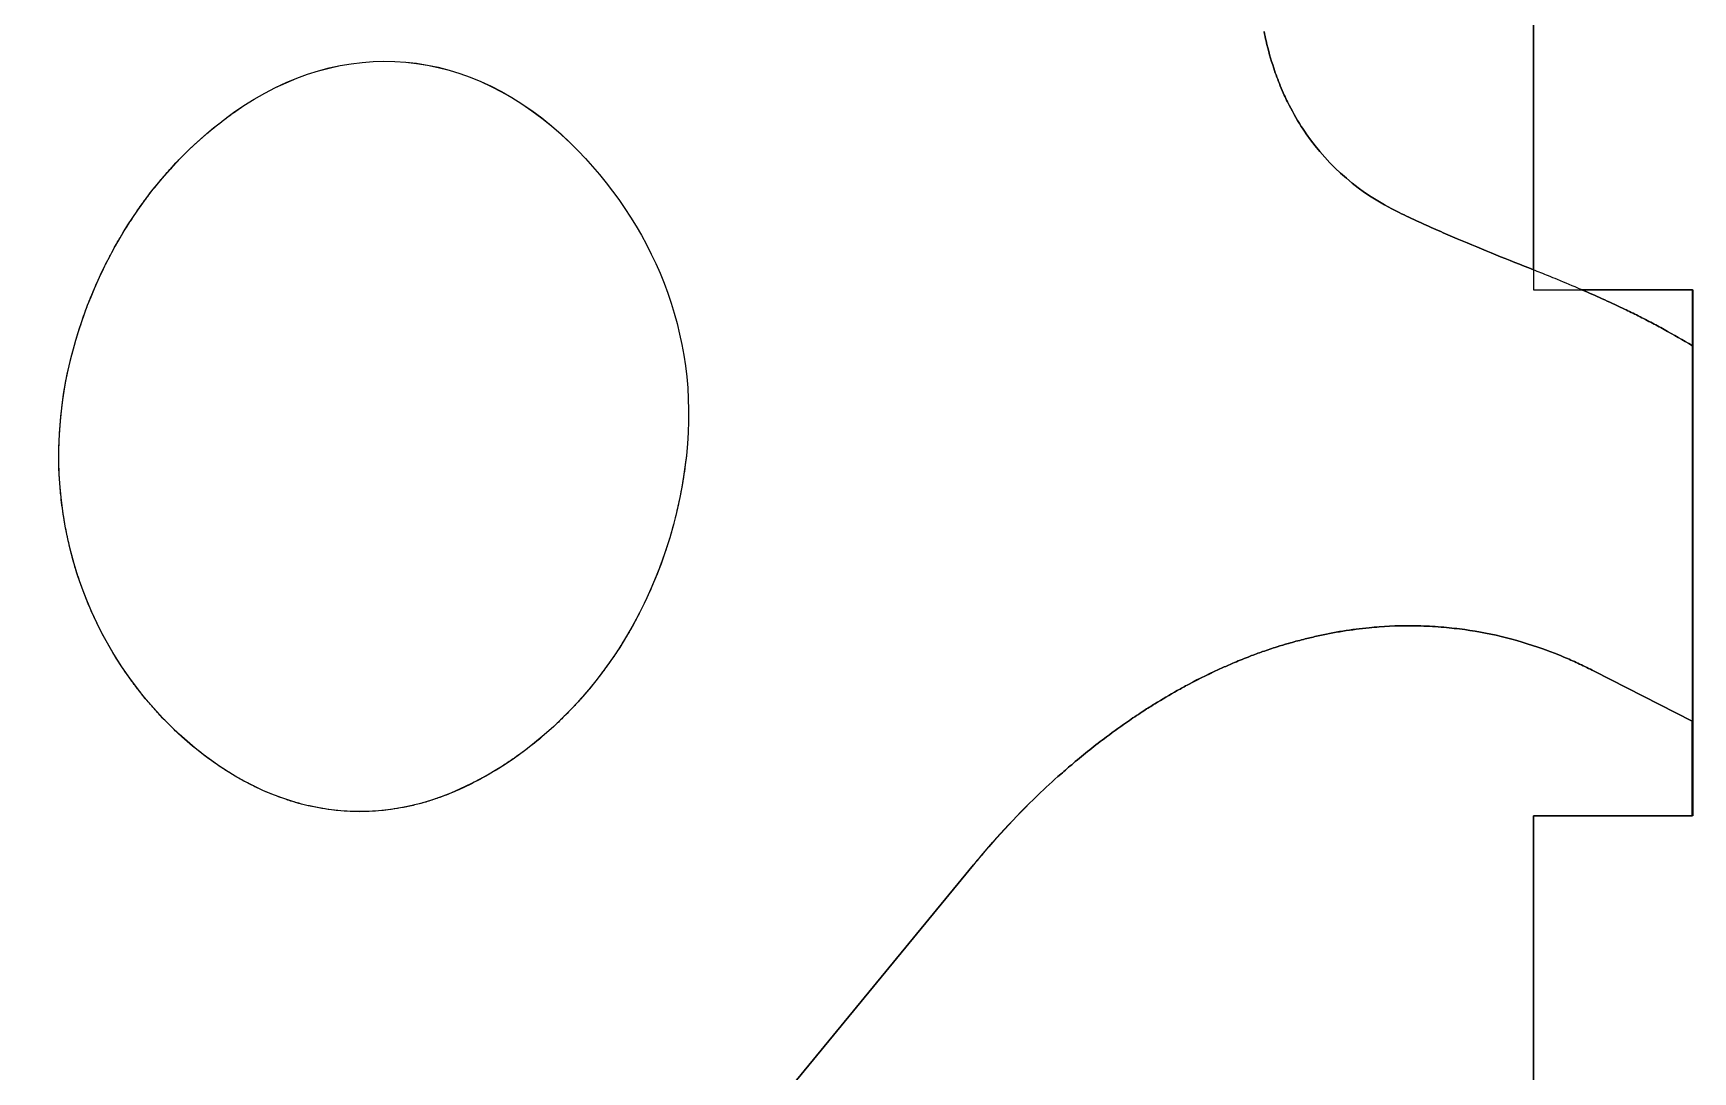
# Model space of a CAD drawing. Header units: millimetres. Extents: x 14 to 1319, y 14 to 743.
# Drawn here: x 1171.1 to 1318.7, y 407.2 to 499.6 of the extents above; entities that cross this region are included whole.
import ezdxf

# ---------------------------------------------------------------- set-up
doc = ezdxf.new("R2010")
doc.units = ezdxf.units.MM
doc.layers.add('Layer 1', color=7, linetype='Continuous')

msp = doc.modelspace()

# ---------------------------------------------------------------- linework, layer by layer
at = {"layer": 'Layer 1', "color": 1, "lineweight": 25, "true_color": 0xff0000}
for p, q in [((1304.52, 504), (1304.52, 476.78)), ((1304.52, 476.78), (1318.69, 476.78)), ((1318.69, 476.78), (1318.69, 429.98)), ((1304.52, 429.98), (1304.52, 383.18)), ((1318.69, 429.98), (1304.52, 429.98))]:
    msp.add_line(p, q, dxfattribs=at)
at = {"layer": 'Layer 1'}
for points in [[(1304.52, 478.55), (1304.52, 478.55), (1304.52, 504), (1304.52, 504)], [(1282.36, 494.1), (1282.24, 494.38), (1282.12, 494.65), (1282, 494.93)], [(1282, 494.93), (1282.12, 494.65), (1282.24, 494.38), (1282.36, 494.1)], [(1186.7, 490.79), (1187.34, 491.33), (1188, 491.84), (1188.68, 492.34)], [(1188.68, 492.34), (1188.77, 492.4), (1188.85, 492.47), (1188.94, 492.53)], [(1218.9, 489.82), (1218.9, 489.82), (1218.9, 489.81), (1218.9, 489.81)], [(1183.15, 487.32), (1183.32, 487.51), (1183.49, 487.7), (1183.67, 487.89)], [(1180.52, 484), (1180.52, 484.01), (1180.53, 484.02), (1180.54, 484.03)], [(1180.54, 484.03), (1180.79, 484.4), (1181.06, 484.76), (1181.33, 485.11)], [(1179.34, 482.21), (1179.51, 482.48), (1179.68, 482.75), (1179.86, 483.01)], [(1179.86, 483.01), (1180.07, 483.34), (1180.29, 483.67), (1180.52, 484)], [(1296.06, 482.04), (1295.49, 482.29), (1294.91, 482.55), (1294.33, 482.82)], [(1294.33, 482.82), (1294.91, 482.55), (1295.49, 482.29), (1296.06, 482.04)], [(1178.56, 480.9), (1178.65, 481.07), (1178.75, 481.24), (1178.85, 481.4)], [(1178.85, 481.4), (1179.01, 481.67), (1179.17, 481.94), (1179.34, 482.21)], [(1177.76, 479.42), (1177.8, 479.5), (1177.84, 479.58), (1177.88, 479.65)], [(1177.88, 479.65), (1177.96, 479.79), (1178.03, 479.94), (1178.11, 480.08)], [(1178.11, 480.08), (1178.25, 480.36), (1178.4, 480.63), (1178.56, 480.9)], [(1177.24, 478.37), (1177.4, 478.72), (1177.58, 479.08), (1177.76, 479.42)], [(1304.52, 478.54), (1304.52, 478.54), (1304.52, 478.55), (1304.52, 478.55)], [(1305.85, 478.01), (1305.41, 478.19), (1304.96, 478.37), (1304.52, 478.54)], [(1306.66, 477.68), (1306.39, 477.79), (1306.12, 477.9), (1305.85, 478.01)], [(1308.74, 476.81), (1308.04, 477.1), (1307.35, 477.39), (1306.66, 477.68)], [(1308.81, 476.78), (1308.79, 476.79), (1308.76, 476.8), (1308.74, 476.81)], [(1318.66, 476.78), (1318.66, 476.78), (1308.81, 476.78), (1308.81, 476.78)], [(1318.66, 471.79), (1318.66, 471.79), (1318.66, 476.78), (1318.66, 476.78)], [(1316.14, 473.24), (1315.74, 473.46), (1315.34, 473.67), (1314.95, 473.88)], [(1318.66, 471.79), (1317.81, 472.31), (1316.97, 472.79), (1316.14, 473.24)], [(1318.66, 438.37), (1318.66, 438.37), (1318.66, 471.79), (1318.66, 471.79)], [(1228.74, 458.96), (1228.73, 458.85), (1228.71, 458.74), (1228.68, 458.63)], [(1228.89, 459.81), (1228.85, 459.52), (1228.8, 459.24), (1228.74, 458.96)], [(1173.57, 458.57), (1173.56, 458.61), (1173.56, 458.66), (1173.56, 458.7)], [(1228.49, 457.71), (1228.44, 457.45), (1228.38, 457.2), (1228.32, 456.94)], [(1228.68, 458.63), (1228.62, 458.32), (1228.56, 458.02), (1228.49, 457.71)], [(1228.08, 456), (1228.04, 455.83), (1227.99, 455.66), (1227.94, 455.49)], [(1228.32, 456.94), (1228.25, 456.63), (1228.17, 456.31), (1228.08, 456)], [(1174.16, 454.79), (1174.14, 454.86), (1174.13, 454.93), (1174.12, 455)], [(1174.32, 454.08), (1174.26, 454.32), (1174.21, 454.55), (1174.16, 454.79)], [(1227.94, 455.49), (1227.85, 455.14), (1227.75, 454.8), (1227.64, 454.46)], [(1174.5, 453.33), (1174.5, 453.33), (1174.32, 454.08), (1174.32, 454.08)], [(1174.88, 451.97), (1174.75, 452.42), (1174.62, 452.88), (1174.5, 453.33)], [(1227.32, 453.45), (1227.09, 452.78), (1226.85, 452.12), (1226.59, 451.47)], [(1227.64, 454.46), (1227.54, 454.12), (1227.43, 453.79), (1227.32, 453.45)], [(1175.14, 451.18), (1175.04, 451.44), (1174.96, 451.71), (1174.88, 451.97)], [(1176.34, 448.07), (1175.89, 449.09), (1175.49, 450.12), (1175.14, 451.18)], [(1226.22, 450.58), (1226.1, 450.29), (1225.97, 450.01), (1225.84, 449.72)], [(1226.45, 451.13), (1226.38, 450.95), (1226.31, 450.76), (1226.22, 450.58)], [(1226.59, 451.47), (1226.54, 451.35), (1226.5, 451.24), (1226.45, 451.13)], [(1225.84, 449.72), (1225.63, 449.25), (1225.41, 448.79), (1225.18, 448.33)], [(1224.83, 447.65), (1224.72, 447.42), (1224.6, 447.2), (1224.47, 446.98)], [(1225.18, 448.33), (1225.06, 448.1), (1224.95, 447.87), (1224.83, 447.65)], [(1281.73, 445.01), (1282.06, 445.11), (1282.39, 445.21), (1282.72, 445.31)], [(1282.72, 445.31), (1282.39, 445.21), (1282.06, 445.11), (1281.73, 445.01)], [(1282.72, 445.31), (1282.73, 445.3), (1282.74, 445.3), (1282.74, 445.31)], [(1282.74, 445.31), (1282.74, 445.3), (1282.73, 445.3), (1282.72, 445.31)], [(1305.83, 444.65), (1306.04, 444.57), (1306.25, 444.49), (1306.47, 444.4)], [(1306.47, 444.4), (1306.25, 444.49), (1306.04, 444.57), (1305.83, 444.65)], [(1306.47, 444.4), (1306.77, 444.29), (1307.07, 444.16), (1307.38, 444.03)], [(1307.38, 444.03), (1307.07, 444.16), (1306.77, 444.29), (1306.47, 444.4)], [(1179.4, 442.65), (1179.24, 442.87), (1179.09, 443.09), (1178.95, 443.31)], [(1222.46, 443.75), (1222.36, 443.6), (1222.26, 443.45), (1222.15, 443.31)], [(1309.91, 442.85), (1309.91, 442.85), (1318.64, 438.38), (1318.64, 438.38)], [(1318.64, 438.38), (1318.64, 438.38), (1309.91, 442.85), (1309.91, 442.85)], [(1179.97, 441.85), (1179.78, 442.11), (1179.58, 442.38), (1179.4, 442.65)], [(1180.55, 441.09), (1180.35, 441.34), (1180.16, 441.59), (1179.97, 441.85)], [(1181.15, 440.35), (1180.94, 440.59), (1180.74, 440.84), (1180.55, 441.09)], [(1181.97, 439.4), (1181.69, 439.71), (1181.42, 440.03), (1181.15, 440.35)], [(1219.46, 440), (1219.39, 439.91), (1219.3, 439.82), (1219.21, 439.73)], [(1270.86, 439.94), (1271.51, 440.35), (1272.18, 440.74), (1272.84, 441.11)], [(1272.84, 441.11), (1272.18, 440.74), (1271.51, 440.35), (1270.86, 439.94)], [(1182.82, 438.47), (1182.53, 438.78), (1182.24, 439.09), (1181.97, 439.4)], [(1183.41, 437.88), (1183.21, 438.08), (1183.01, 438.27), (1182.82, 438.47)], [(1218.22, 438.71), (1217.96, 438.44), (1217.68, 438.18), (1217.4, 437.92)], [(1219.21, 439.73), (1218.89, 439.38), (1218.56, 439.04), (1218.22, 438.71)], [(1318.64, 438.38), (1318.64, 438.38), (1318.66, 438.37), (1318.66, 438.37)], [(1318.64, 429.98), (1318.64, 429.98), (1318.64, 438.38), (1318.64, 438.38)], [(1190.31, 432.83), (1189.96, 433), (1189.62, 433.18), (1189.28, 433.39)], [(1262.49, 433.69), (1262.49, 433.69), (1262.49, 433.69), (1262.5, 433.69)], [(1262.5, 433.69), (1262.49, 433.69), (1262.49, 433.69), (1262.49, 433.69)], [(1192.25, 431.94), (1192.21, 431.95), (1192.17, 431.96), (1192.14, 431.98)], [(1192.58, 431.81), (1192.47, 431.85), (1192.36, 431.89), (1192.25, 431.94)], [(1192.75, 431.74), (1192.69, 431.76), (1192.63, 431.78), (1192.58, 431.81)], [(1193.5, 431.47), (1193.25, 431.55), (1192.99, 431.64), (1192.75, 431.74)], [(1194.59, 431.13), (1194.22, 431.23), (1193.86, 431.34), (1193.5, 431.47)], [(1194.73, 431.09), (1194.68, 431.1), (1194.64, 431.12), (1194.59, 431.13)], [(1195.69, 430.85), (1195.37, 430.92), (1195.04, 431), (1194.73, 431.09)], [(1207.98, 431.88), (1207.61, 431.73), (1207.23, 431.59), (1206.86, 431.47)], [(1201.28, 430.38), (1200.53, 430.33), (1199.78, 430.33), (1199.04, 430.38)], [(1202.39, 430.47), (1202.02, 430.42), (1201.65, 430.39), (1201.28, 430.38)], [(1304.52, 429.98), (1304.52, 429.98), (1318.64, 429.98), (1318.64, 429.98)], [(1304.52, 402.73), (1304.52, 402.73), (1304.52, 429.98), (1304.52, 429.98)], [(1254.72, 425.61), (1254.72, 425.61), (1237.2, 404.29), (1237.2, 404.29)], [(1237.21, 404.28), (1237.21, 404.28), (1254.74, 425.6), (1254.74, 425.6)]]:
    msp.add_open_spline(points, degree=3, dxfattribs=at)
for points, knots in [([(1218.9, 489.81), (1226.13, 482.72), (1230.4, 472.99), (1229.2, 462.03), (1227.74, 448.57), (1219.83, 437.27), (1209.1, 432.36), (1199.97, 428.18), (1190.7, 430.74), (1183.41, 437.89), (1174.67, 446.45), (1171.12, 459.46), (1174.91, 472.28), (1177.41, 480.76), (1182.4, 487.89), (1188.94, 492.54), (1198.67, 499.46), (1210.05, 498.5), (1218.9, 489.82)], [0, 0, 0, 0, 1, 1, 1, 2, 2, 2, 3, 3, 3, 4, 4, 4, 5, 5, 5, 6, 6, 6, 6]), ([(1188.94, 492.53), (1198.67, 499.45), (1210.05, 498.49), (1218.9, 489.81), (1226.13, 482.72), (1230.4, 472.99), (1229.2, 462.03), (1229.12, 461.28), (1229.02, 460.54), (1228.89, 459.81)], [59, 59, 59, 59, 60, 60, 60, 61, 61, 61, 62, 62, 62, 62]), ([(1282, 494.93), (1281.8, 495.44), (1281.6, 495.95), (1281.43, 496.48), (1281.17, 497.27), (1280.94, 498.08), (1280.75, 498.91), (1280.69, 499.18), (1280.63, 499.46), (1280.57, 499.74)], [18, 18, 18, 18, 19, 19, 19, 20, 20, 20, 21, 21, 21, 21]), ([(1280.57, 499.74), (1280.63, 499.46), (1280.69, 499.18), (1280.75, 498.91), (1280.94, 498.08), (1281.17, 497.27), (1281.43, 496.48), (1281.61, 495.95), (1281.8, 495.44), (1282, 494.93)], [5, 5, 5, 5, 6, 6, 6, 7, 7, 7, 8, 8, 8, 8]), ([(1283.88, 491.31), (1283.43, 492.01), (1283.02, 492.74), (1282.65, 493.49), (1282.55, 493.69), (1282.45, 493.9), (1282.36, 494.1)], [15, 15, 15, 15, 16, 16, 16, 17, 17, 17, 17]), ([(1282.36, 494.1), (1282.45, 493.9), (1282.55, 493.69), (1282.65, 493.49), (1283.02, 492.74), (1283.43, 492.01), (1283.88, 491.31)], [9, 9, 9, 9, 10, 10, 10, 11, 11, 11, 11]), ([(1183.67, 487.89), (1183.88, 488.13), (1184.11, 488.37), (1184.34, 488.6), (1185.02, 489.29), (1185.72, 489.94), (1186.44, 490.56), (1186.53, 490.64), (1186.61, 490.71), (1186.7, 490.79)], [54, 54, 54, 54, 55, 55, 55, 56, 56, 56, 57, 57, 57, 57]), ([(1294.33, 482.82), (1293.75, 483.09), (1293.16, 483.36), (1292.57, 483.65), (1289.06, 485.35), (1286.33, 487.75), (1284.32, 490.64), (1284.17, 490.86), (1284.02, 491.08), (1283.88, 491.31)], [12, 12, 12, 12, 13, 13, 13, 14, 14, 14, 15, 15, 15, 15]), ([(1283.88, 491.31), (1284.02, 491.08), (1284.17, 490.86), (1284.32, 490.64), (1286.33, 487.75), (1289.06, 485.35), (1292.57, 483.65), (1293.16, 483.36), (1293.75, 483.09), (1294.33, 482.82)], [11, 11, 11, 11, 12, 12, 12, 13, 13, 13, 14, 14, 14, 14]), ([(1181.33, 485.11), (1181.64, 485.53), (1181.96, 485.93), (1182.29, 486.32), (1182.57, 486.66), (1182.85, 486.99), (1183.15, 487.32)], [51, 51, 51, 51, 52, 52, 52, 53, 53, 53, 53]), ([(1304.52, 478.55), (1302.31, 479.43), (1300.07, 480.32), (1297.75, 481.31), (1297.19, 481.54), (1296.63, 481.79), (1296.06, 482.04)], [9, 9, 9, 9, 10, 10, 10, 11, 11, 11, 11]), ([(1296.06, 482.04), (1296.63, 481.79), (1297.19, 481.54), (1297.75, 481.31), (1300.07, 480.32), (1302.31, 479.43), (1304.52, 478.55)], [15, 15, 15, 15, 16, 16, 16, 17, 17, 17, 17]), ([(1175.96, 475.39), (1176.15, 475.9), (1176.36, 476.4), (1176.57, 476.9), (1176.78, 477.4), (1177, 477.89), (1177.24, 478.37)], [39, 39, 39, 39, 40, 40, 40, 41, 41, 41, 41]), ([(1314.95, 473.88), (1314.53, 474.1), (1314.1, 474.32), (1313.68, 474.53), (1313.27, 474.74), (1312.86, 474.94), (1312.45, 475.13), (1311.23, 475.72), (1310.02, 476.26), (1308.81, 476.78)], [1, 1, 1, 1, 2, 2, 2, 3, 3, 3, 4, 4, 4, 4]), ([(1308.81, 476.78), (1310.02, 476.26), (1311.23, 475.72), (1312.45, 475.13), (1312.86, 474.94), (1313.27, 474.74), (1313.68, 474.53), (1314.1, 474.32), (1314.53, 474.1), (1314.95, 473.88)], [0, 0, 0, 0, 1, 1, 1, 2, 2, 2, 3, 3, 3, 3]), ([(1173.56, 458.7), (1173.51, 459.22), (1173.47, 459.75), (1173.44, 460.27), (1173.25, 464.2), (1173.72, 468.25), (1174.91, 472.28), (1175.07, 472.81), (1175.23, 473.33), (1175.41, 473.85), (1175.58, 474.37), (1175.76, 474.89), (1175.96, 475.39)], [35, 35, 35, 35, 36, 36, 36, 37, 37, 37, 38, 38, 38, 39, 39, 39, 39]), ([(1314.95, 473.88), (1315.34, 473.67), (1315.74, 473.46), (1316.14, 473.24), (1316.97, 472.79), (1317.81, 472.31), (1318.66, 471.79)], [3, 3, 3, 3, 4, 4, 4, 5, 5, 5, 5]), ([(1174.12, 455), (1174.01, 455.51), (1173.92, 456.02), (1173.84, 456.53), (1173.78, 456.89), (1173.73, 457.25), (1173.68, 457.61), (1173.64, 457.93), (1173.6, 458.25), (1173.57, 458.57)], [31, 31, 31, 31, 32, 32, 32, 33, 33, 33, 34, 34, 34, 34]), ([(1178.95, 443.31), (1178.25, 444.36), (1177.62, 445.45), (1177.05, 446.58), (1176.8, 447.07), (1176.57, 447.57), (1176.34, 448.07)], [23, 23, 23, 23, 24, 24, 24, 25, 25, 25, 25]), ([(1224.47, 446.98), (1224.28, 446.63), (1224.08, 446.28), (1223.87, 445.94), (1223.65, 445.57), (1223.42, 445.2), (1223.19, 444.84), (1222.95, 444.47), (1222.71, 444.11), (1222.46, 443.75)], [77, 77, 77, 77, 78, 78, 78, 79, 79, 79, 80, 80, 80, 80]), ([(1282.74, 445.31), (1283.18, 445.44), (1283.62, 445.56), (1284.07, 445.67), (1284.46, 445.77), (1284.84, 445.86), (1285.23, 445.95), (1286.78, 446.3), (1288.35, 446.55), (1289.92, 446.71), (1290.22, 446.74), (1290.51, 446.76), (1290.81, 446.79)], [168, 168, 168, 168, 169, 169, 169, 170, 170, 170, 171, 171, 171, 172, 172, 172, 172]), ([(1290.81, 446.79), (1290.51, 446.76), (1290.22, 446.74), (1289.92, 446.71), (1288.35, 446.57), (1286.78, 446.31), (1285.23, 445.95), (1284.84, 445.86), (1284.46, 445.77), (1284.07, 445.67), (1283.62, 445.56), (1283.18, 445.44), (1282.74, 445.31)], [11, 11, 11, 11, 12, 12, 12, 13, 13, 13, 14, 14, 14, 15, 15, 15, 15]), ([(1305.83, 444.65), (1303.36, 445.57), (1300.88, 446.19), (1298.41, 446.54), (1297.79, 446.62), (1297.17, 446.69), (1296.56, 446.75), (1296.22, 446.78), (1295.87, 446.8), (1295.53, 446.82), (1295.19, 446.84), (1294.85, 446.86), (1294.5, 446.87), (1293.27, 446.91), (1292.04, 446.89), (1290.81, 446.79)], [6, 6, 6, 6, 7, 7, 7, 8, 8, 8, 9, 9, 9, 10, 10, 10, 11, 11, 11, 11]), ([(1290.81, 446.79), (1292.04, 446.88), (1293.27, 446.9), (1294.5, 446.87), (1294.85, 446.86), (1295.19, 446.84), (1295.53, 446.82), (1295.87, 446.8), (1296.22, 446.78), (1296.56, 446.75), (1297.17, 446.69), (1297.79, 446.62), (1298.41, 446.54), (1300.88, 446.19), (1303.36, 445.57), (1305.83, 444.65)], [172, 172, 172, 172, 173, 173, 173, 174, 174, 174, 175, 175, 175, 176, 176, 176, 177, 177, 177, 177]), ([(1272.84, 441.11), (1273.18, 441.29), (1273.51, 441.48), (1273.84, 441.66), (1274.85, 442.19), (1275.87, 442.69), (1276.9, 443.16), (1277.24, 443.31), (1277.58, 443.46), (1277.93, 443.61), (1278.39, 443.8), (1278.86, 443.99), (1279.32, 444.17), (1279.69, 444.31), (1280.07, 444.45), (1280.44, 444.58), (1280.87, 444.73), (1281.3, 444.87), (1281.73, 445.01)], [160, 160, 160, 160, 161, 161, 161, 162, 162, 162, 163, 163, 163, 164, 164, 164, 165, 165, 165, 166, 166, 166, 166]), ([(1281.73, 445.01), (1281.3, 444.87), (1280.87, 444.73), (1280.44, 444.58), (1280.07, 444.45), (1279.69, 444.31), (1279.32, 444.17), (1278.86, 443.99), (1278.39, 443.8), (1277.93, 443.61), (1277.58, 443.46), (1277.24, 443.31), (1276.9, 443.16), (1275.87, 442.7), (1274.85, 442.2), (1273.84, 441.66), (1273.51, 441.48), (1273.18, 441.29), (1272.84, 441.11)], [17, 17, 17, 17, 18, 18, 18, 19, 19, 19, 20, 20, 20, 21, 21, 21, 22, 22, 22, 23, 23, 23, 23]), ([(1222.15, 443.31), (1221.89, 442.95), (1221.62, 442.59), (1221.35, 442.24), (1221.32, 442.2), (1221.29, 442.16), (1221.26, 442.12)], [81, 81, 81, 81, 82, 82, 82, 83, 83, 83, 83]), ([(1307.38, 444.03), (1307.79, 443.86), (1308.21, 443.67), (1308.62, 443.48), (1309.05, 443.28), (1309.48, 443.07), (1309.91, 442.85)], [179, 179, 179, 179, 180, 180, 180, 181, 181, 181, 181]), ([(1309.91, 442.85), (1309.48, 443.07), (1309.05, 443.28), (1308.62, 443.48), (1308.21, 443.67), (1307.79, 443.86), (1307.38, 444.03)], [2, 2, 2, 2, 3, 3, 3, 4, 4, 4, 4]), ([(1221.26, 442.12), (1220.96, 441.74), (1220.66, 441.37), (1220.35, 441.01), (1220.06, 440.67), (1219.76, 440.33), (1219.46, 440)], [83, 83, 83, 83, 84, 84, 84, 85, 85, 85, 85]), ([(1262.5, 433.69), (1262.86, 434.01), (1263.23, 434.33), (1263.6, 434.64), (1264.57, 435.46), (1265.55, 436.25), (1266.56, 437), (1267.23, 437.51), (1267.91, 437.99), (1268.59, 438.46), (1269.02, 438.75), (1269.45, 439.04), (1269.88, 439.32), (1270.2, 439.53), (1270.53, 439.74), (1270.86, 439.94)], [154, 154, 154, 154, 155, 155, 155, 156, 156, 156, 157, 157, 157, 158, 158, 158, 159, 159, 159, 159]), ([(1270.86, 439.94), (1270.53, 439.74), (1270.2, 439.53), (1269.88, 439.32), (1269.45, 439.04), (1269.02, 438.75), (1268.59, 438.46), (1267.91, 437.99), (1267.23, 437.51), (1266.56, 437), (1265.55, 436.25), (1264.57, 435.46), (1263.6, 434.64), (1263.23, 434.33), (1262.86, 434.01), (1262.5, 433.69)], [24, 24, 24, 24, 25, 25, 25, 26, 26, 26, 27, 27, 27, 28, 28, 28, 29, 29, 29, 29]), ([(1186.26, 435.41), (1185.61, 435.9), (1184.97, 436.43), (1184.34, 437.01), (1184.03, 437.29), (1183.72, 437.58), (1183.41, 437.88)], [14, 14, 14, 14, 15, 15, 15, 16, 16, 16, 16]), ([(1217.4, 437.92), (1216.85, 437.41), (1216.28, 436.92), (1215.7, 436.45), (1215.11, 435.98), (1214.52, 435.53), (1213.91, 435.11)], [88, 88, 88, 88, 89, 89, 89, 90, 90, 90, 90]), ([(1189.28, 433.39), (1188.59, 433.79), (1187.91, 434.22), (1187.25, 434.68), (1186.91, 434.91), (1186.59, 435.15), (1186.26, 435.41)], [12, 12, 12, 12, 13, 13, 13, 14, 14, 14, 14]), ([(1213.91, 435.11), (1213.6, 434.9), (1213.29, 434.69), (1212.98, 434.49), (1212.36, 434.09), (1211.73, 433.71), (1211.08, 433.35), (1210.43, 432.99), (1209.77, 432.66), (1209.1, 432.35), (1208.73, 432.18), (1208.35, 432.02), (1207.98, 431.88)], [90, 90, 90, 90, 91, 91, 91, 92, 92, 92, 93, 93, 93, 94, 94, 94, 94]), ([(1192.14, 431.98), (1191.87, 432.08), (1191.62, 432.2), (1191.36, 432.32), (1191.01, 432.48), (1190.66, 432.64), (1190.31, 432.83)], [9, 9, 9, 9, 10, 10, 10, 11, 11, 11, 11]), ([(1262.49, 433.69), (1261.8, 433.07), (1261.11, 432.44), (1260.44, 431.8), (1258.43, 429.87), (1256.51, 427.79), (1254.72, 425.61)], [30, 30, 30, 30, 31, 31, 31, 32, 32, 32, 32]), ([(1254.74, 425.6), (1256.53, 427.79), (1258.44, 429.85), (1260.44, 431.8), (1261.11, 432.44), (1261.8, 433.07), (1262.49, 433.69)], [151, 151, 151, 151, 152, 152, 152, 153, 153, 153, 153]), ([(1206.86, 431.47), (1206.49, 431.34), (1206.11, 431.22), (1205.74, 431.12), (1205.37, 431.02), (1204.99, 430.92), (1204.62, 430.84), (1203.87, 430.68), (1203.13, 430.55), (1202.39, 430.47)], [95, 95, 95, 95, 96, 96, 96, 97, 97, 97, 98, 98, 98, 98]), ([(1199.04, 430.38), (1198.29, 430.42), (1197.54, 430.5), (1196.8, 430.63), (1196.43, 430.69), (1196.06, 430.77), (1195.69, 430.85)], [0, 0, 0, 0, 1, 1, 1, 2, 2, 2, 2])]:
    msp.add_open_spline(points, degree=3, knots=knots, dxfattribs=at)

doc.saveas('drawing.dxf')
